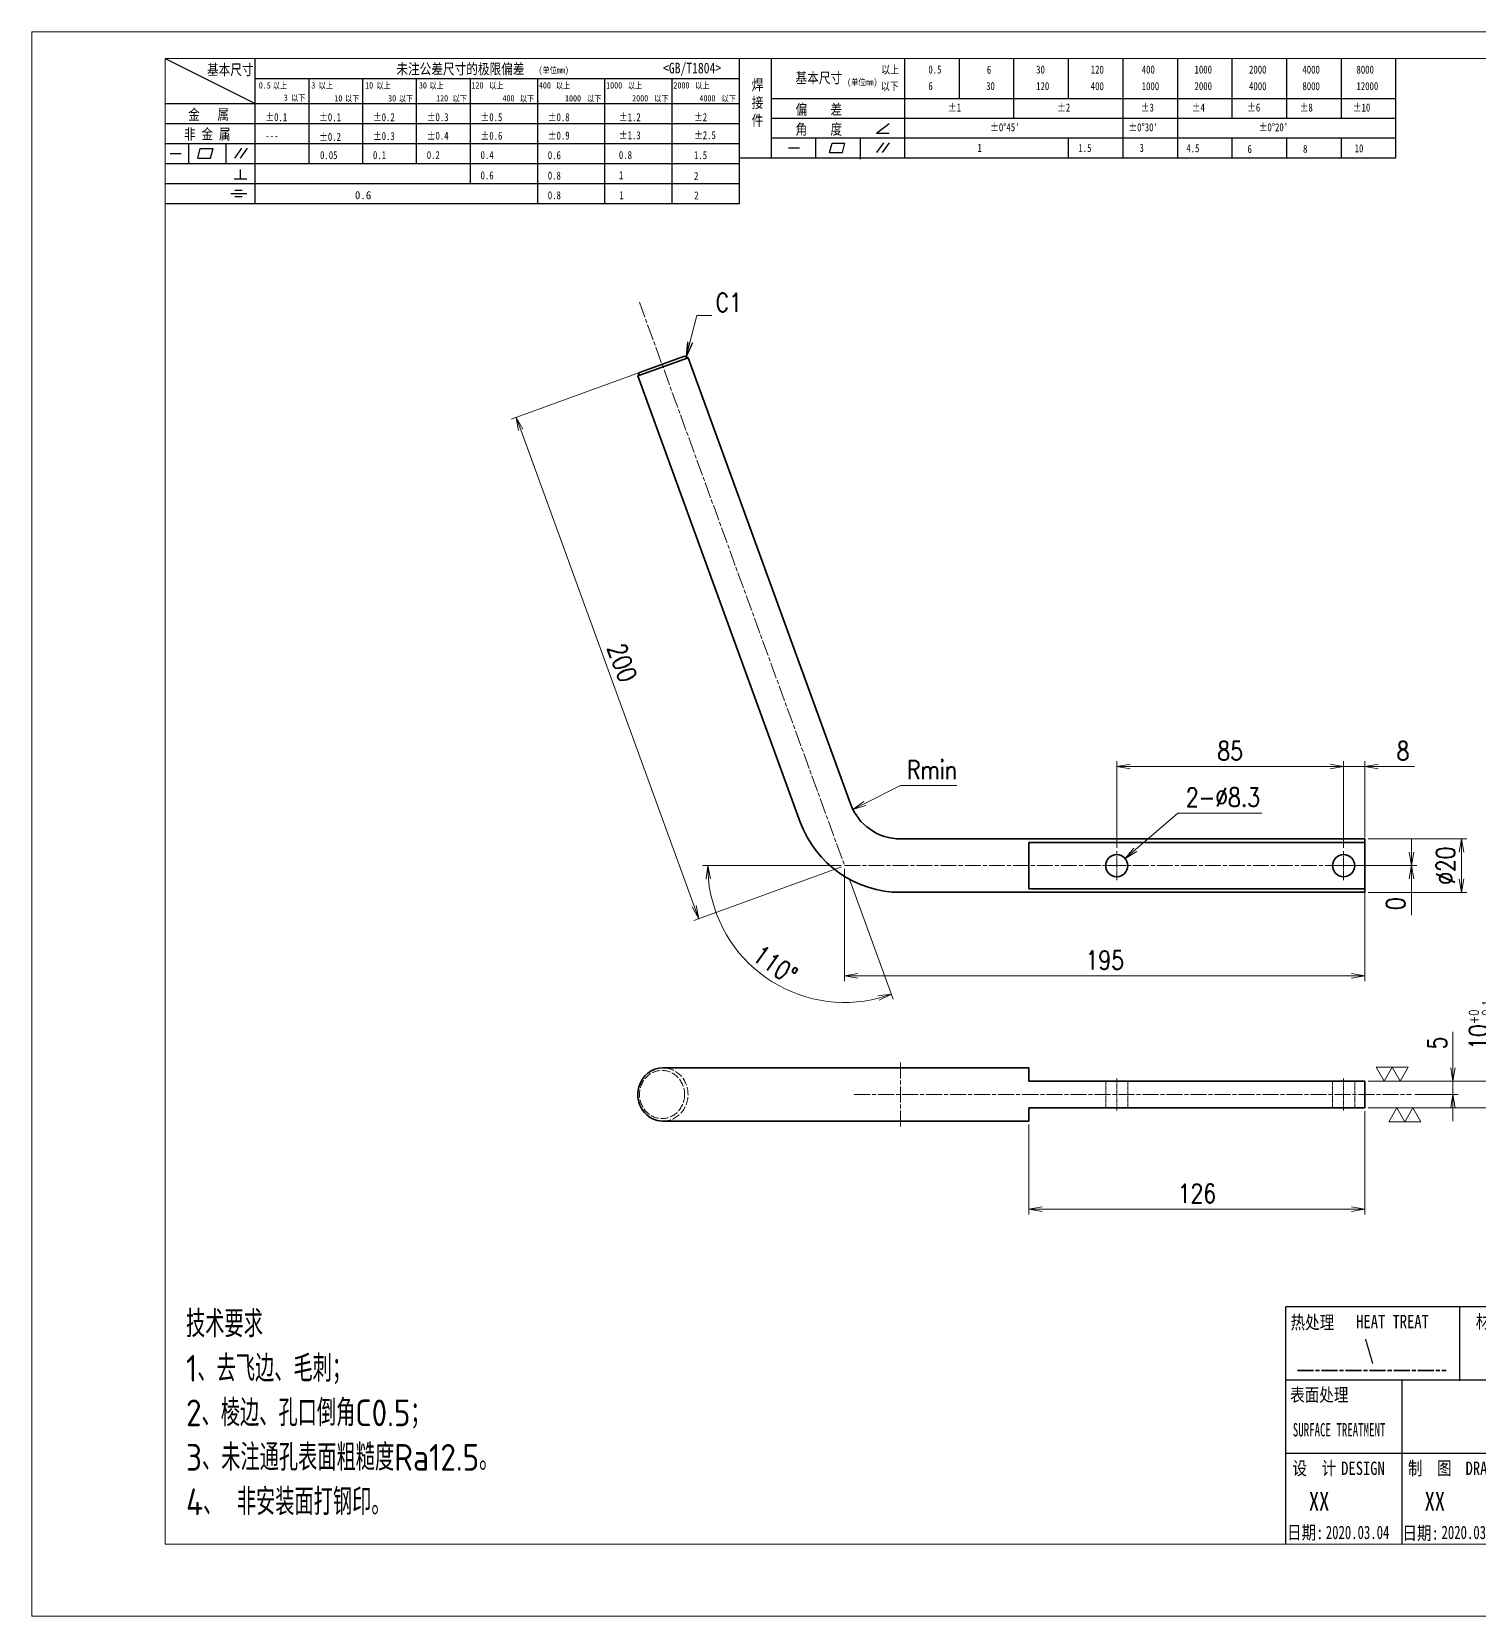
# Model space of a CAD drawing. Header units: inches. Extents: x 269 to 10986, y 1043 to 4337.
# Drawn here: x 2927 to 3469, y 1711 to 2305 of the extents above; entities that cross this region are included whole.
import ezdxf
from ezdxf.enums import TextEntityAlignment as Align

# ---------------------------------------------------------------- set-up
doc = ezdxf.new("R2010")
doc.units = ezdxf.units.IN
doc.header["$MEASUREMENT"] = 0
doc.linetypes.add('AM_ISO02W050x2', pattern=[3.75, 3, -0.75])
doc.linetypes.add('AM_ISO08W050x2', pattern=[9, 6, -0.75, 1.5, -0.75])
for name, color, linetype, lineweight in [('中心线', 2, 'AM_ISO08W050x2', 18), ('图框', 7, 'Continuous', 18), ('标注线', 3, 'Continuous', 18), ('热处理', 7, 'Continuous', 20), ('粗实线', 7, 'Continuous', 35), ('粗点划线', 6, 'AM_ISO08W050x2', 35), ('虚线', 1, 'AM_ISO02W050x2', 18)]:
    doc.layers.add(name, color=color, linetype=linetype, lineweight=lineweight)
doc.layers.add('图\\M+19E79\\M+195B6\\M+18E9A', color=7, linetype='Continuous')
doc.layers.add('打印', color=7, linetype='Continuous', lineweight=15, plot=False)
doc.layers.add('打印-禁用', color=7, linetype='Continuous', lineweight=15, plot=False)
doc.styles.add('DIM', font='romans.shx', dxfattribs={"width": 0.8, "bigfont": 'bigfont.shx'})
doc.styles.add('国标', font='simfang.ttf', dxfattribs={"width": 0.8})
doc.styles.add('机械长仿宋', font='gbenor.shx', dxfattribs={"height": 1, "bigfont": 'gbcbig.shx'})
doc.dimstyles.new('XR 1-2', dxfattribs={"dimscale": 2, "dimtxt": 3.5, "dimasz": 2.5, "dimexe": 1, "dimexo": 0.625, "dimgap": 1.2, "dimtad": 1, "dimtoh": 1, "dimdsep": 46, "dimtxsty": 'DIM', "dimblk": 'OPEN', "dimcen": 0, "dimclrd": 8, "dimclre": 8, "dimclrt": 2, "dimazin": 2, "dimtfac": 0.5, "dimtmove": 0, "dimatfit": 3, "dimldrblk": 'OPEN', "dimfxl": 0, "dimtolj": 2, "dimlwd": 18, "dimlwe": 18, "dimarcsym": 0})
doc.dimstyles.new('XR 1-2$0', dxfattribs={"dimscale": 2, "dimtxt": 3.5, "dimasz": 2.5, "dimexe": 1, "dimexo": 0.625, "dimgap": 1.2, "dimtad": 1, "dimdsep": 46, "dimtxsty": 'DIM', "dimblk": 'OPEN', "dimcen": 0, "dimclrd": 8, "dimclre": 8, "dimclrt": 2, "dimazin": 2, "dimtfac": 0.5, "dimtmove": 0, "dimatfit": 3, "dimldrblk": 'OPEN', "dimfxl": 0, "dimtolj": 2, "dimlwd": 13, "dimlwe": 13, "dimarcsym": 0})
doc.dimstyles.new('XR 1-2$3', dxfattribs={"dimscale": 2, "dimtxt": 3.5, "dimasz": 2.5, "dimexe": 1, "dimexo": 0.625, "dimgap": 1.2, "dimtad": 1, "dimtoh": 1, "dimdsep": 46, "dimtxsty": 'DIM', "dimblk": 'OPEN', "dimcen": 0, "dimclrd": 8, "dimclre": 8, "dimclrt": 2, "dimazin": 2, "dimtfac": 0.5, "dimtofl": 0, "dimtmove": 0, "dimatfit": 3, "dimldrblk": 'OPEN', "dimfxl": 0, "dimtolj": 2, "dimlwd": 18, "dimlwe": 18, "dimarcsym": 0})
doc.dimstyles.new('XR 1-2$4', dxfattribs={"dimscale": 2, "dimtxt": 3.5, "dimasz": 2.5, "dimexe": 1, "dimexo": 0.625, "dimgap": 1.2, "dimtad": 1, "dimtoh": 1, "dimdsep": 46, "dimtxsty": 'DIM', "dimblk": 'OPEN', "dimcen": 0, "dimclrd": 8, "dimclre": 8, "dimclrt": 2, "dimazin": 2, "dimtfac": 0.5, "dimtofl": 0, "dimtmove": 0, "dimatfit": 3, "dimldrblk": 'OPEN', "dimfxl": 0, "dimtolj": 2, "dimlwd": 18, "dimlwe": 18, "dimarcsym": 0})
doc.dimstyles.new('XR 1-2$7', dxfattribs={"dimscale": 2, "dimtxt": 3.5, "dimasz": 2.5, "dimexe": 1, "dimexo": 0.625, "dimgap": 1.2, "dimtad": 1, "dimdsep": 46, "dimtxsty": 'DIM', "dimblk": 'OPEN', "dimcen": 0, "dimclrd": 8, "dimclre": 8, "dimclrt": 2, "dimazin": 2, "dimtfac": 0.5, "dimtmove": 0, "dimatfit": 3, "dimldrblk": 'OPEN', "dimfxl": 0, "dimtolj": 2, "dimlwd": 13, "dimlwe": 13, "dimarcsym": 0})

# ---------------------------------------------------------------- blocks, each defined once
blk = doc.blocks.new('GZDEH零件A3图框V01版')
at = {"layer": '图\\M+19E79\\M+195B6\\M+18E9A', "color": 9}
for p, q in [((2882.49, -1554.46), (2899.37, -1562.92)), ((2899.37, -1581.67), (2899.37, -1554.46)), ((2990.09, -1581.67), (2990.09, -1554.46)), ((2996.09, -1573.08), (2996.09, -1554.46)), ((3021.09, -1561.98), (3021.09, -1554.46)), ((3031.31, -1561.98), (3031.31, -1554.46)), ((3041.53, -1561.98), (3041.53, -1554.46)), ((3051.75, -1561.98), (3051.75, -1554.46)), ((3061.98, -1561.98), (3061.98, -1554.46)), ((3072.2, -1561.98), (3072.2, -1554.46)), ((3082.42, -1561.98), (3082.42, -1554.46)), ((3092.64, -1561.98), (3092.64, -1554.46)), ((3102.86, -1561.98), (3102.86, -1554.46)), ((3113.09, -1573.08), (3113.09, -1554.46)), ((2899.37, -1558.24), (2990.09, -1558.24)), ((2909.45, -1574.17), (2909.45, -1558.24)), ((2919.53, -1574.17), (2919.53, -1558.24)), ((2929.61, -1574.17), (2929.61, -1558.24)), ((2939.69, -1577.92), (2939.69, -1558.24)), ((2952.29, -1581.67), (2952.29, -1558.24)), ((2964.89, -1581.67), (2964.89, -1558.24)), ((2977.49, -1581.67), (2977.49, -1558.24)), ((2996.09, -1561.98), (3113.09, -1561.98)), ((3021.09, -1573.08), (3021.09, -1561.98)), ((3041.53, -1565.68), (3041.53, -1561.98)), ((3061.98, -1573.08), (3061.98, -1561.98)), ((3072.2, -1573.08), (3072.2, -1561.98)), ((3082.42, -1565.68), (3082.42, -1561.98)), ((3092.64, -1565.68), (3092.64, -1561.98)), ((3102.86, -1565.68), (3102.86, -1561.98)), ((2882.49, -1562.92), (2990.09, -1562.92)), ((2882.49, -1566.67), (2990.09, -1566.67)), ((2996.09, -1565.68), (3113.09, -1565.68)), ((3015.75, -1568.51), (3018.15, -1566.66)), ((2882.49, -1570.42), (2990.09, -1570.42)), ((2886.92, -1574.12), (2886.92, -1570.42)), ((2893.91, -1574.12), (2893.91, -1570.42)), ((2996.09, -1569.38), (3113.09, -1569.38)), ((3004.42, -1573.08), (3004.42, -1569.38)), ((3006.97, -1572.12), (3007.45, -1570.33)), ((3007.45, -1570.33), (3009.86, -1570.33)), ((3009.39, -1572.12), (3009.86, -1570.33)), ((3012.75, -1573.08), (3012.75, -1569.38)), ((3015.75, -1568.51), (3018.15, -1568.51)), ((3015.81, -1572.12), (3017.15, -1570.26)), ((3016.89, -1572.12), (3018.23, -1570.26)), ((3051.75, -1573.08), (3051.75, -1569.38)), ((3082.42, -1573.08), (3082.42, -1569.48)), ((3092.64, -1573.08), (3092.64, -1569.38)), ((3102.86, -1573.08), (3102.86, -1569.38)), ((2883.43, -1572.27), (2885.49, -1572.27)), ((2888.59, -1573.16), (2889.07, -1571.37)), ((2888.59, -1573.16), (2891, -1573.16)), ((2889.07, -1571.37), (2891.48, -1571.37)), ((2891, -1573.16), (2891.48, -1571.37)), ((2895.52, -1573.16), (2896.85, -1571.3)), ((2896.6, -1573.16), (2897.94, -1571.3)), ((2990.09, -1573.08), (3113.09, -1573.08)), ((2999.26, -1571.23), (3001.32, -1571.23)), ((3006.97, -1572.12), (3009.39, -1572.12)), ((3012.75, -1573.33), (3012.75, -1573.08)), ((2882.49, -1574.17), (2990.09, -1574.17)), ((2895.42, -1577.05), (2897.81, -1577.05)), ((2896.58, -1577.05), (2896.58, -1575.28)), ((2882.49, -1577.92), (2990.09, -1577.92)), ((2894.79, -1579.77), (2897.77, -1579.77)), ((2895.57, -1579.17), (2896.92, -1579.17)), ((2882.49, -1581.67), (2990.09, -1581.67)), ((2895.57, -1580.37), (2896.93, -1580.37)), ((3272.49, -1788.46), (3092.49, -1788.46)), ((3124.99, -1788.46), (3124.99, -1802.35)), ((3181.99, -1802.21), (3092.49, -1802.21)), ((3114.17, -1802.21), (3114.17, -1815.96)), ((3181.99, -1815.96), (3092.49, -1815.96)), ((3114.17, -1815.96), (3114.17, -1832.96)), ((3114.17, -1815.96), (3114.17, -1832.96))]:
    blk.add_line(p, q, dxfattribs=at)
at = {"layer": '图\\M+19E79\\M+195B6\\M+18E9A', "color": 7}
blk.add_line((3272.49, -1788.46), (3092.49, -1788.46), dxfattribs=at)
at = {"layer": '图\\M+19E79\\M+195B6\\M+18E9A', "color": 9, "linetype": 'Continuous'}
blk.add_line((3092.49, -1832.96), (3092.49, -1788.46), dxfattribs=at)
at = {"layer": '图框', "linetype": 'Continuous'}
for p, q in [((2882.49, -1554.46), (2882.49, -1832.96)), ((3272.49, -1554.46), (2882.49, -1554.46)), ((2882.49, -1832.96), (3272.49, -1832.96))]:
    blk.add_line(p, q, dxfattribs=at)
at = {"layer": '打印-禁用', "linetype": 'Continuous'}
for p, q in [((2857.49, -1549.46), (2857.49, -1846.46)), ((3277.49, -1549.46), (2857.49, -1549.46)), ((2857.49, -1846.46), (3277.49, -1846.46))]:
    blk.add_line(p, q, dxfattribs=at)
at = {"layer": '图\\M+19E79\\M+195B6\\M+18E9A', "color": 9, "style": '国标'}
for s, height, width, p in [('基本尺寸', 2, 0.8, (2890.33, -1557.58)), ('未注公差尺寸的极限偏差', 2, 0.8, (2925.81, -1557.44)), ('<GB/T1804>', 2, 0.8, (2975.78, -1557.27)), ('以上', 1.5, 0.8, (3016.64, -1557.33)), ('0.5', 1.5, 0.8, (3025.49, -1557.3)), ('6', 1.5, 0.8, (3036.45, -1557.34)), ('30', 1.5, 0.8, (3045.69, -1557.31)), ('120', 1.5, 0.8, (3055.91, -1557.31)), ('400', 1.5, 0.8, (3065.46, -1557.31)), ('1000', 1.5, 0.8, (3075.36, -1557.31)), ('2000', 1.5, 0.8, (3085.57, -1557.31)), ('4000', 1.5, 0.8, (3095.57, -1557.31)), ('8000', 1.5, 0.8, (3105.7, -1557.31)), ('30', 1.2, 0.8, (2930.04, -1560.11)), ('基本尺寸', 2, 0.8, (3000.6, -1559.1)), ('以下', 1.5, 0.8, (3016.58, -1560.43)), ('6', 1.5, 0.8, (3025.49, -1560.38)), ('30', 1.5, 0.8, (3036.31, -1560.39)), ('120', 1.5, 0.8, (3045.69, -1560.41)), ('400', 1.5, 0.8, (3055.91, -1560.41)), ('1000', 1.5, 0.8, (3065.46, -1560.41)), ('2000', 1.5, 0.8, (3075.36, -1560.41)), ('4000', 1.5, 0.8, (3085.57, -1560.41)), ('8000', 1.5, 0.8, (3095.57, -1560.41)), ('12000', 1.5, 0.8, (3105.7, -1560.41)), ('金   属', 2, 0.8, (2886.82, -1565.98)), ('±0.1', 1.5, 0.8, (2901.27, -1566.23)), ('±0.1', 1.5, 0.8, (2911.35, -1566.23)), ('±0.2', 1.5, 0.8, (2921.43, -1566.23)), ('±0.3', 1.5, 0.8, (2931.51, -1566.23)), ('±0.5', 1.5, 0.8, (2941.59, -1566.23)), ('±0.8', 1.5, 0.8, (2954.19, -1566.23)), ('±1.2', 1.5, 0.8, (2967.51, -1566.23)), ('±2', 1.5, 0.8, (2981.58, -1566.23)), ('偏    差', 2, 0.8, (3000.6, -1565.04)), ('±1', 1.5, 0.8, (3029.16, -1564.42)), ('±2', 1.5, 0.8, (3049.61, -1564.42)), ('±3', 1.5, 0.8, (3065.3, -1564.42)), ('±4', 1.5, 0.8, (3074.85, -1564.42)), ('±6', 1.5, 0.8, (3085.22, -1564.42)), ('±8', 1.5, 0.8, (3095.06, -1564.42)), ('±10', 1.5, 0.8, (3105.02, -1564.42)), ('非 金 属', 2, 0.8, (2886.02, -1569.65)), ('±0.3', 1.5, 0.8, (2921.43, -1569.77)), ('±0.4', 1.5, 0.8, (2931.51, -1569.71)), ('±0.6', 1.5, 0.8, (2941.59, -1569.71)), ('±0.9', 1.5, 0.8, (2954.19, -1569.68)), ('±1.3', 1.5, 0.8, (2967.51, -1569.62)), ('±2.5', 1.5, 0.8, (2981.58, -1569.61)), ('角    度', 2, 0.8, (3000.6, -1568.74)), ("±0%%D45'", 1.5, 0.8, (3037.06, -1568.12)), ("±0%%D30'", 1.5, 0.8, (3062.98, -1568.12)), ("±0%%D20'", 1.5, 0.8, (3087.38, -1568.12)), ('---', 1.5, 0.8, (2901.27, -1569.65)), ('±0.2', 1.5, 0.8, (2911.35, -1569.92)), ('1', 1.5, 0.8, (3034.69, -1571.98)), ('1.5', 1.5, 0.8, (3053.59, -1572.01)), ('3', 1.5, 0.8, (3065.05, -1571.98)), ('4.5', 1.5, 0.8, (3073.82, -1572.05)), ('6', 1.5, 0.8, (3085.28, -1572.19)), ('8', 1.5, 0.8, (3095.68, -1572.15)), ('10', 1.5, 0.8, (3105.36, -1572.06)), ('0.1', 1.5, 0.8, (2921.43, -1573.34)), ('0.2', 1.5, 0.8, (2931.51, -1573.33)), ('0.4', 1.5, 0.8, (2941.59, -1573.33)), ('0.6', 1.5, 0.8, (2954.19, -1573.35)), ('0.8', 1.5, 0.8, (2967.51, -1573.33)), ('1.5', 1.5, 0.8, (2981.58, -1573.34)), ('0.6', 1.5, 0.8, (2941.59, -1577.14)), ('0.8', 1.5, 0.8, (2954.19, -1577.17)), ('1', 1.5, 0.8, (2967.51, -1577.12)), ('2', 1.5, 0.8, (2981.58, -1577.26)), ('0.8', 1.5, 0.8, (2954.19, -1580.87)), ('1', 1.5, 0.8, (2967.59, -1580.86)), ('2', 1.5, 0.8, (2981.62, -1580.89)), ('热处理', 2.5, 0.8, (3093.35, -1792.61)), ('材  质', 2.5, 0.8, (3128.04, -1792.46)), ('表面处理', 2.5, 0.8, (3093.27, -1806.21)), ('SURFACE TREATMENT', 2.5, 0.6, (3093.77, -1812.75)), (' DESIGN', 2.5, 0.8, (3101.47, -1819.96)), (' DRAW', 2.5, 0.8, (3124.78, -1819.96))]:
    blk.add_text(s, height=height, dxfattribs=dict(at, width=width)).set_placement(p)
at = {"layer": '图\\M+19E79\\M+195B6\\M+18E9A', "color": 9, "lineweight": 15, "style": '国标', "width": 0.8}
for s, p in [('(单位mm)', (2952.44, -1557.27)), ('0.5', (2900.03, -1560.11)), ('以上', (2902.64, -1560.16)), ('3', (2909.88, -1560.11)), ('以上', (2911.25, -1560.16)), ('10', (2919.96, -1560.11)), ('以上', (2922.09, -1560.16)), ('以上', (2932.02, -1560.16)), ('120', (2939.88, -1560.11)), ('以上', (2943.21, -1560.16)), ('400', (2952.52, -1560.11)), ('以上', (2955.68, -1560.16)), ('1000', (2965.12, -1560.11)), ('以上', (2969.16, -1560.16)), ('2000', (2977.72, -1560.11)), ('以上', (2981.8, -1560.16)), ('(单位mm)', (3010.27, -1559.51)), ('3', (2904.73, -1562.41)), ('以下', (2906.1, -1562.46)), ('10', (2914.19, -1562.54)), ('以下', (2916.18, -1562.59)), ('30', (2924.27, -1562.54)), ('以下', (2926.26, -1562.59)), ('120', (2933.26, -1562.54)), ('以下', (2936.34, -1562.59)), ('400', (2945.7, -1562.54)), ('以下', (2948.94, -1562.59)), ('1000', (2957.41, -1562.54)), ('以下', (2961.54, -1562.59)), ('2000', (2969.99, -1562.54)), ('以下', (2974.14, -1562.59)), ('4000', (2982.59, -1562.54)), ('以下', (2986.74, -1562.59))]:
    blk.add_text(s, height=1.2, dxfattribs=at).set_placement(p)
at = {"layer": '图\\M+19E79\\M+195B6\\M+18E9A', "color": 9, "lineweight": 13, "style": '国标'}
blk.add_text('0.6', height=1.5, dxfattribs=at).set_placement((2918.05, -1580.85))
at = {"layer": '图\\M+19E79\\M+195B6\\M+18E9A', "color": 9, "style": '国标', "width": 0.8}
for s, p in [('HEAT TREAT', (3112.45, -1792.46)), ('设  计', (3097.79, -1819.96)), ('制  图', (3119.43, -1819.96)), ('日期:', (3096.09, -1832)), ('日期:', (3117.71, -1832.1))]:
    blk.add_text(s, height=2.5, dxfattribs=at).set_placement(p, align=Align.CENTER)
at = {"layer": '图\\M+19E79\\M+195B6\\M+18E9A', "color": 9, "style": '国标'}
for s, insert, char_height, width, attachment_point in [('焊\\P接\\P件', (2992.39, -1558.41), 2, 3.1877, 1), ('0.05', (2911.51, -1573.37), 1.5, 5.1982, 7)]:
    blk.add_mtext(s, dxfattribs=dict(at, insert=insert, char_height=char_height, width=width, attachment_point=attachment_point))
blk = doc.blocks.new('DEH A3')
at = {"layer": '图框'}
blk.add_blockref('GZDEH零件A3图框V01版', (-2857.49, 1846.46), dxfattribs=at)
blk = doc.blocks.new('_Open')
at = {"color": 0, "linetype": 'ByBlock', "lineweight": -2}
for p, q in [((-1, 0.17), (0, 0)), ((-1, -0.17), (0, 0)), ((0, 0), (-1, 0))]:
    blk.add_line(p, q, dxfattribs=at)
blk = doc.blocks.new('*D775')
at = {"layer": 'Defpoints', "color": 0, "transparency": 16777216}
for p in [(3162.92, 2180.56), (3231.33, 1992.62), (3176.68, 1972.73)]:
    blk.add_point(p, dxfattribs=at)
at = {"layer": '标注线', "color": 8, "lineweight": 13, "transparency": 16777216}
for p, q in [((3161.75, 2180.13), (3106.39, 2159.99)), ((3109.98, 2155.97), (3174.97, 1977.43)), ((3230.15, 1992.2), (3174.8, 1972.05))]:
    blk.add_line(p, q, dxfattribs=at)
at = {"layer": '标注线', "color": 8, "lineweight": 13, "transparency": 16777216, "xscale": 5, "yscale": 5, "zscale": 5}
for p, rotation in [((3108.27, 2160.67), 109.9999986094678), ((3176.68, 1972.73), 289.9999986094678)]:
    blk.add_blockref('_Open', p, dxfattribs=dict(at, rotation=rotation))
at = {"layer": '标注线', "color": 2, "transparency": 16777216, "insert": (3148.02, 2068.72), "char_height": 7, "attachment_point": 5, "rotation": 290, "style": 'DIM'}
blk.add_mtext('\\A2;200', dxfattribs=at)
blk = doc.blocks.new('*D776')
at = {"layer": 'Defpoints', "color": 0, "transparency": 16777216}
for p in [(3231.33, 1992.62), (3426.33, 1992.62), (3231.33, 1951.35)]:
    blk.add_point(p, dxfattribs=at)
at = {"layer": '标注线', "color": 8, "lineweight": 13, "transparency": 16777216}
for p, q in [((3231.33, 1991.37), (3231.33, 1949.35)), ((3426.33, 1991.37), (3426.33, 1949.35)), ((3421.33, 1951.35), (3236.33, 1951.35))]:
    blk.add_line(p, q, dxfattribs=at)
at = {"layer": '标注线', "color": 8, "lineweight": 13, "transparency": 16777216, "xscale": 5, "yscale": 5, "zscale": 5, "rotation": 180}
blk.add_blockref('_Open', (3231.33, 1951.35), dxfattribs=at)
at = {"layer": '标注线', "color": 8, "lineweight": 13, "transparency": 16777216, "xscale": 5, "yscale": 5, "zscale": 5}
blk.add_blockref('_Open', (3426.33, 1951.35), dxfattribs=at)
at = {"layer": '标注线', "color": 2, "transparency": 16777216, "insert": (3328.83, 1957.25), "char_height": 7, "attachment_point": 5, "style": 'DIM'}
blk.add_mtext('\\A2;195', dxfattribs=at)
blk = doc.blocks.new('*D777')
at = {"layer": 'Defpoints', "color": 0, "transparency": 16777216}
for p in [(3154.45, 2203.84), (3231.33, 1992.62), (3443.73, 1992.62), (3232.88, 1988.37), (3190.19, 1962)]:
    blk.add_point(p, dxfattribs=at)
at = {"layer": '标注线', "color": 8, "lineweight": 18, "transparency": 16777216}
for p, q in [((3230.08, 1992.62), (3178.04, 1992.62)), ((3233.3, 1987.19), (3249.55, 1942.55))]:
    blk.add_line(p, q, dxfattribs=at)
blk.add_arc((3231.33, 1992.62), 51.28, 185.5884, 284.4116, dxfattribs=at)
at = {"layer": '标注线', "color": 8, "lineweight": 18, "transparency": 16777216, "xscale": 5, "yscale": 5, "zscale": 5}
for p, rotation in [((3180.04, 1992.62), 92.79420072114844), ((3248.87, 1944.43), 17.20579788832102)]:
    blk.add_blockref('_Open', p, dxfattribs=dict(at, rotation=rotation))
at = {"layer": '标注线', "color": 2, "transparency": 16777216, "insert": (3205.3, 1955.45), "char_height": 7, "attachment_point": 5, "rotation": 325, "style": 'DIM'}
blk.add_mtext('\\A2;110\\M+1818B', dxfattribs=at)
blk = doc.blocks.new('*D778')
at = {"layer": 'Defpoints', "color": 0, "transparency": 16777216}
for p in [(3252.33, 2022.62), (3234.46, 2013.65)]:
    blk.add_point(p, dxfattribs=at)
at = {"layer": '标注线', "color": 8, "lineweight": 18, "transparency": 16777216}
for p, q in [((3252.33, 2022.62), (3238.93, 2015.89)), ((3273.4, 2022.62), (3252.33, 2022.62))]:
    blk.add_line(p, q, dxfattribs=at)
at = {"layer": '标注线', "color": 8, "lineweight": 18, "transparency": 16777216, "xscale": 5, "yscale": 5, "zscale": 5, "rotation": 206.6666666665149}
blk.add_blockref('_Open', (3234.46, 2013.65), dxfattribs=at)
at = {"layer": '标注线', "color": 2, "transparency": 16777216, "insert": (3264.07, 2028.52), "char_height": 7, "attachment_point": 5, "style": 'DIM'}
blk.add_mtext('\\A2;{\\Fromans,bigfont|c134;Rmin}', dxfattribs=at)
blk = doc.blocks.new('*D779')
at = {"layer": 'Defpoints', "color": 0, "transparency": 16777216}
for p in [(3426.33, 2002.62), (3426.33, 1982.62), (3462.46, 1982.62)]:
    blk.add_point(p, dxfattribs=at)
at = {"layer": '标注线', "color": 8, "lineweight": 13, "transparency": 16777216}
for p, q in [((3427.58, 2002.62), (3464.46, 2002.62)), ((3462.46, 1997.62), (3462.46, 1987.62)), ((3427.58, 1982.62), (3464.46, 1982.62))]:
    blk.add_line(p, q, dxfattribs=at)
at = {"layer": '标注线', "color": 8, "lineweight": 13, "transparency": 16777216, "xscale": 5, "yscale": 5, "zscale": 5}
for p, rotation in [((3462.46, 2002.62), 90), ((3462.46, 1982.62), 270)]:
    blk.add_blockref('_Open', p, dxfattribs=dict(at, rotation=rotation))
at = {"layer": '标注线', "color": 2, "transparency": 16777216, "insert": (3456.56, 1992.62), "char_height": 7, "attachment_point": 5, "rotation": 90, "style": 'DIM'}
blk.add_mtext('\\A2;{\\Fromans,bigfont|c134;%%C}20', dxfattribs=at)
blk = doc.blocks.new('*D780')
at = {"layer": 'Defpoints', "color": 0, "transparency": 16777216}
for p in [(3426.33, 1911.84), (3443.73, 1906.84), (3459.31, 1911.84)]:
    blk.add_point(p, dxfattribs=at)
at = {"layer": '标注线', "color": 8, "lineweight": 13, "transparency": 16777216}
for p, q in [((3459.31, 1916.84), (3459.31, 1930.37)), ((3427.58, 1911.84), (3461.31, 1911.84)), ((3444.98, 1906.84), (3461.31, 1906.84)), ((3459.31, 1906.84), (3459.31, 1911.84)), ((3459.31, 1901.84), (3459.31, 1896.84))]:
    blk.add_line(p, q, dxfattribs=at)
at = {"layer": '标注线', "color": 8, "lineweight": 13, "transparency": 16777216, "xscale": 5, "yscale": 5, "zscale": 5}
for p, rotation in [((3459.31, 1911.84), 270), ((3459.31, 1906.84), 90)]:
    blk.add_blockref('_Open', p, dxfattribs=dict(at, rotation=rotation))
at = {"layer": '标注线', "color": 2, "transparency": 16777216, "insert": (3453.41, 1926.11), "char_height": 7, "attachment_point": 5, "rotation": 90, "style": 'DIM'}
blk.add_mtext('\\A2;5', dxfattribs=at)
blk = doc.blocks.new('*D781')
at = {"layer": 'Defpoints', "color": 0, "transparency": 16777216}
for p in [(3426.33, 1901.84), (3300.33, 1896.84), (3426.33, 1863.86)]:
    blk.add_point(p, dxfattribs=at)
at = {"layer": '标注线', "color": 8, "lineweight": 13, "transparency": 16777216}
for p, q in [((3300.33, 1895.59), (3300.33, 1861.86)), ((3426.33, 1900.59), (3426.33, 1861.86)), ((3305.33, 1863.86), (3421.33, 1863.86))]:
    blk.add_line(p, q, dxfattribs=at)
at = {"layer": '标注线', "color": 8, "lineweight": 13, "transparency": 16777216, "xscale": 5, "yscale": 5, "zscale": 5, "rotation": 180}
blk.add_blockref('_Open', (3300.33, 1863.86), dxfattribs=at)
at = {"layer": '标注线', "color": 8, "lineweight": 13, "transparency": 16777216, "xscale": 5, "yscale": 5, "zscale": 5}
blk.add_blockref('_Open', (3426.33, 1863.86), dxfattribs=at)
at = {"layer": '标注线', "color": 2, "transparency": 16777216, "insert": (3363.33, 1869.76), "char_height": 7, "attachment_point": 5, "style": 'DIM'}
blk.add_mtext('\\A2;126', dxfattribs=at)
blk = doc.blocks.new('*D783')
at = {"layer": 'Defpoints', "color": 0, "transparency": 16777216}
for p in [(3426.33, 2029.78), (3426.33, 2001.95), (3418.33, 1998.02)]:
    blk.add_point(p, dxfattribs=at)
at = {"layer": '标注线', "color": 8, "lineweight": 13, "transparency": 16777216}
for p, q in [((3418.33, 1999.27), (3418.33, 2031.78)), ((3426.33, 2003.2), (3426.33, 2031.78)), ((3413.33, 2029.78), (3408.33, 2029.78)), ((3418.33, 2029.78), (3426.33, 2029.78)), ((3431.33, 2029.78), (3444.86, 2029.78))]:
    blk.add_line(p, q, dxfattribs=at)
at = {"layer": '标注线', "color": 8, "lineweight": 13, "transparency": 16777216, "xscale": 5, "yscale": 5, "zscale": 5}
blk.add_blockref('_Open', (3418.33, 2029.78), dxfattribs=at)
at = {"layer": '标注线', "color": 8, "lineweight": 13, "transparency": 16777216, "xscale": 5, "yscale": 5, "zscale": 5, "rotation": 180}
blk.add_blockref('_Open', (3426.33, 2029.78), dxfattribs=at)
at = {"layer": '标注线', "color": 2, "transparency": 16777216, "insert": (3440.59, 2035.68), "char_height": 7, "attachment_point": 5, "style": 'DIM'}
blk.add_mtext('\\A2;8', dxfattribs=at)
blk = doc.blocks.new('*D784')
at = {"layer": 'Defpoints', "color": 0, "transparency": 16777216}
for p in [(3333.33, 2029.78), (3418.33, 2013.6), (3333.33, 1998.02)]:
    blk.add_point(p, dxfattribs=at)
at = {"layer": '标注线', "color": 8, "lineweight": 13, "transparency": 16777216}
for p, q in [((3333.33, 1999.27), (3333.33, 2031.78)), ((3418.33, 2014.85), (3418.33, 2031.78)), ((3413.33, 2029.78), (3338.33, 2029.78))]:
    blk.add_line(p, q, dxfattribs=at)
at = {"layer": '标注线', "color": 8, "lineweight": 13, "transparency": 16777216, "xscale": 5, "yscale": 5, "zscale": 5, "rotation": 180}
blk.add_blockref('_Open', (3333.33, 2029.78), dxfattribs=at)
at = {"layer": '标注线', "color": 8, "lineweight": 13, "transparency": 16777216, "xscale": 5, "yscale": 5, "zscale": 5}
blk.add_blockref('_Open', (3418.33, 2029.78), dxfattribs=at)
at = {"layer": '标注线', "color": 2, "transparency": 16777216, "insert": (3375.83, 2035.68), "char_height": 7, "attachment_point": 5, "style": 'DIM'}
blk.add_mtext('\\A2;85', dxfattribs=at)
blk = doc.blocks.new('*D785')
at = {"layer": 'Defpoints', "color": 0, "transparency": 16777216}
for p in [(3423.72, 1992.62), (3432.94, 1992.62), (3443.73, 1992.62)]:
    blk.add_point(p, dxfattribs=at)
at = {"layer": '标注线', "color": 8, "lineweight": 13, "transparency": 16777216}
for p, q in [((3443.73, 1997.62), (3443.73, 2002.62)), ((3424.97, 1992.62), (3445.73, 1992.62)), ((3434.19, 1992.62), (3445.73, 1992.62)), ((3443.73, 1992.62), (3443.73, 1992.62)), ((3443.73, 1987.62), (3443.73, 1974.09))]:
    blk.add_line(p, q, dxfattribs=at)
at = {"layer": '标注线', "color": 8, "lineweight": 13, "transparency": 16777216, "xscale": 5, "yscale": 5, "zscale": 5}
for rotation in [270, 90]:
    blk.add_blockref('_Open', (3443.73, 1992.62), dxfattribs=dict(at, rotation=rotation))
at = {"layer": '标注线', "color": 2, "transparency": 16777216, "insert": (3437.83, 1978.36), "char_height": 7, "attachment_point": 5, "rotation": 90, "style": 'DIM'}
blk.add_mtext('\\A2;0', dxfattribs=at)
blk = doc.blocks.new('*D786')
at = {"layer": 'Defpoints', "color": 0, "transparency": 16777216}
for p in [(3330.18, 1989.91), (3336.47, 1995.33)]:
    blk.add_point(p, dxfattribs=at)
at = {"layer": '标注线', "color": 8, "lineweight": 18, "transparency": 16777216}
for p, q in [((3356.18, 2012.34), (3340.25, 1998.6)), ((3387.65, 2012.34), (3356.18, 2012.34))]:
    blk.add_line(p, q, dxfattribs=at)
at = {"layer": '标注线', "color": 8, "lineweight": 18, "transparency": 16777216, "xscale": 5, "yscale": 5, "zscale": 5, "rotation": 220.7837771068241}
blk.add_blockref('_Open', (3336.47, 1995.33), dxfattribs=at)
at = {"layer": '标注线', "color": 2, "transparency": 16777216, "insert": (3373.11, 2018.24), "char_height": 7, "attachment_point": 5, "style": 'DIM'}
blk.add_mtext('\\A2;2-%%c8.3', dxfattribs=at)
blk = doc.blocks.new('*D811')
at = {"layer": 'Defpoints', "color": 0, "transparency": 16777216}
for p in [(3426.33, 1911.84), (3476.05, 1911.84), (3426.33, 1901.84)]:
    blk.add_point(p, dxfattribs=at)
at = {"layer": '标注线', "color": 8, "lineweight": 13, "transparency": 16777216}
for p, q in [((3476.05, 1916.84), (3476.05, 1944.11)), ((3427.58, 1911.84), (3478.05, 1911.84)), ((3476.05, 1901.84), (3476.05, 1911.84)), ((3427.58, 1901.84), (3478.05, 1901.84)), ((3476.05, 1896.84), (3476.05, 1891.84))]:
    blk.add_line(p, q, dxfattribs=at)
at = {"layer": '标注线', "color": 8, "lineweight": 13, "transparency": 16777216, "xscale": 5, "yscale": 5, "zscale": 5}
for p, rotation in [((3476.05, 1911.84), 270), ((3476.05, 1901.84), 90)]:
    blk.add_blockref('_Open', p, dxfattribs=dict(at, rotation=rotation))
at = {"layer": '标注线', "color": 2, "transparency": 16777216, "insert": (3469.56, 1932.97), "char_height": 7, "attachment_point": 5, "rotation": 90, "style": 'DIM'}
blk.add_mtext('\\A2;10{\\H3.500000;\\S+0^ -0.1;}', dxfattribs=at)

msp = doc.modelspace()

# ---------------------------------------------------------------- linework, layer by layer
at = {"layer": '中心线'}
for p, q in [((3154.449, 2203.845), (3231.327, 1992.624)), ((3231.327, 1992.624), (3443.726, 1992.624)), ((3252.333, 1918.839), (3252.333, 1894.839)), ((3234.933, 1906.839), (3443.726, 1906.839))]:
    msp.add_line(p, q, dxfattribs=at)
at = {"layer": '中心线', "ltscale": 0.26975}
for p, q in [((3333.327, 1998.019), (3333.327, 1987.229)), ((3418.327, 1998.019), (3418.327, 1987.229)), ((3338.722, 1992.624), (3327.932, 1992.624)), ((3423.722, 1992.624), (3412.932, 1992.624))]:
    msp.add_line(p, q, dxfattribs=at)
at = {"layer": '中心线', "ltscale": 0.3}
msp.add_line((3333.327, 1900.839), (3333.327, 1912.839), dxfattribs=at)
at = {"layer": '中心线', "ltscale": 0.300015}
msp.add_line((3418.327, 1912.839), (3418.327, 1900.839), dxfattribs=at)
at = {"layer": '打印'}
msp.add_lwpolyline([(2926.73, 2305.236), (3766.73, 2305.236), (3766.73, 1711.236), (2926.73, 1711.236)], close=True, dxfattribs=at)
at = {"layer": '标注线'}
for points in [[(3433.494, 1911.839), (3436.494, 1917.035), (3439.494, 1911.839), (3442.494, 1917.035), (3436.494, 1917.035), (3430.494, 1917.035)], [(3444.233, 1901.839), (3441.233, 1896.643), (3438.233, 1901.839), (3435.233, 1896.643), (3441.233, 1896.643), (3447.233, 1896.643)]]:
    msp.add_lwpolyline(points, close=True, dxfattribs=at)
at = {"layer": '粗实线', "ltscale": 0.489825}
msp.add_line((3154.25, 2176.342), (3172.661, 2183.043), dxfattribs=at)
at = {"layer": '粗实线', "ltscale": 0.440842}
msp.add_line((3171.38, 2183.641), (3154.81, 2177.61), dxfattribs=at)
at = {"layer": '粗实线', "ltscale": 0.035355}
for p, q in [((3171.38, 2183.641), (3172.661, 2183.043)), ((3154.465, 2177.484), (3153.868, 2176.203))]:
    msp.add_line(p, q, dxfattribs=at)
at = {"layer": '粗实线'}
for p, q in [((3172.661, 2183.043), (3233.539, 2015.784)), ((3153.868, 2176.203), (3214.745, 2008.943)), ((3258.327, 2002.624), (3426.327, 2002.624)), ((3426.327, 2001.284), (3300.327, 2001.284)), ((3426.327, 1983.964), (3300.327, 1983.964)), ((3252.333, 1982.624), (3426.327, 1982.624)), ((3163.265, 1916.839), (3224.142, 1916.839)), ((3224.142, 1916.839), (3252.333, 1916.839)), ((3252.333, 1916.839), (3300.327, 1916.839)), ((3426.327, 1911.839), (3300.327, 1911.839)), ((3426.327, 1901.839), (3300.327, 1901.839)), ((3163.265, 1896.839), (3224.142, 1896.839)), ((3224.142, 1896.839), (3252.333, 1896.839)), ((3252.333, 1896.839), (3300.327, 1896.839))]:
    msp.add_line(p, q, dxfattribs=at)
at = {"layer": '粗实线', "ltscale": 0.010175}
msp.add_line((3153.868, 2176.203), (3154.25, 2176.342), dxfattribs=at)
at = {"layer": '粗实线', "ltscale": 0.009158}
msp.add_line((3154.81, 2177.61), (3154.465, 2177.484), dxfattribs=at)
at = {"layer": '粗实线', "ltscale": 0.149844}
msp.add_line((3252.333, 2002.624), (3258.327, 2002.624), dxfattribs=at)
at = {"layer": '粗实线', "ltscale": 0.033494}
for p, q in [((3426.327, 2001.284), (3426.327, 2002.624)), ((3426.327, 1982.624), (3426.327, 1983.964))]:
    msp.add_line(p, q, dxfattribs=at)
at = {"layer": '粗实线', "ltscale": 0.216506}
for p, q in [((3300.327, 1992.624), (3300.327, 2001.284)), ((3300.327, 1983.964), (3300.327, 1992.624))]:
    msp.add_line(p, q, dxfattribs=at)
at = {"layer": '粗实线', "ltscale": 0.433013}
msp.add_line((3426.327, 2001.284), (3426.327, 1983.964), dxfattribs=at)
at = {"layer": '粗实线', "ltscale": 0.125}
for p, q in [((3300.327, 1911.839), (3300.327, 1916.839)), ((3426.327, 1906.839), (3426.327, 1911.839)), ((3426.327, 1901.839), (3426.327, 1906.839)), ((3300.327, 1896.839), (3300.327, 1901.839))]:
    msp.add_line(p, q, dxfattribs=at)
at = {"layer": '粗实线'}
for centre in [(3333.327, 1992.624), (3418.327, 1992.624)]:
    msp.add_circle(centre, 4.15, dxfattribs=at)
for radius in [20, 40]:
    msp.add_arc((3252.333, 2022.624), radius, 200, 270, dxfattribs=at)
for start_param, end_param in [(3.1415017, 4.4261021), (4.4261021, 6.2831853)]:
    msp.add_ellipse((3163.265, 1906.839), major_axis=(0, -10), ratio=0.9396926, start_param=start_param, end_param=end_param, dxfattribs=at)
at = {"layer": '粗点划线', "linetype": 'AM_ISO08W050x2'}
msp.add_line((3401.08, 1803.379), (3456.802, 1803.379), dxfattribs=at)
at = {"layer": '虚线'}
for p, q in [((3153.868, 2176.203), (3172.661, 2183.043)), ((3426.327, 2001.284), (3300.327, 2001.284)), ((3426.327, 1983.964), (3300.327, 1983.964))]:
    msp.add_line(p, q, dxfattribs=at)
at = {"layer": '虚线', "ltscale": 0.25}
for p, q in [((3329.177, 1901.839), (3329.177, 1911.839)), ((3337.477, 1901.839), (3337.477, 1911.839)), ((3414.177, 1911.839), (3414.177, 1901.839)), ((3422.477, 1911.839), (3422.477, 1901.839))]:
    msp.add_line(p, q, dxfattribs=at)
at = {"layer": '虚线'}
for centre, major_axis, start_param, end_param in [((3162.923, 1906.839), (0, 9), 4.712389, 10.9955743), ((3163.265, 1906.839), (0, -10), 0, 3.1415017)]:
    msp.add_ellipse(centre, major_axis=major_axis, ratio=0.9396926, start_param=start_param, end_param=end_param, dxfattribs=at)

# ---------------------------------------------------------------- block references
at = {"layer": '图框', "xscale": 2, "yscale": 2, "zscale": 2}
msp.add_blockref('DEH A3', (2926.73, 1711.236), dxfattribs=at)

# ---------------------------------------------------------------- texts
at = {"layer": '图\\M+19E79\\M+195B6\\M+18E9A', "color": 3, "style": '国标'}
for s, height, width, p in [('XX', 7, 0.8, (3405.326, 1750.869)), ('XX', 7, 0.8, (3448.686, 1750.869)), ('2020.03.04', 5, 0.7, (3411.656, 1740.196)), ('2020.03.11', 5, 0.7, (3455.016, 1740.196))]:
    msp.add_text(s, height=height, dxfattribs=dict(at, width=width)).set_placement(p)
at = {"layer": '标注线', "color": 2, "insert": (3182.992, 2200.225), "char_height": 7, "attachment_point": 7, "style": 'DIM'}
msp.add_mtext('\\A2;{\\Fromans,bigfont|c134;C1}', dxfattribs=at)
at = {"layer": '标注线', "color": 2, "insert": (2984.556, 1749.098), "char_height": 10, "width": 229.64922, "attachment_point": 7, "style": '机械长仿宋'}
msp.add_mtext('\\A2;技术要求\\P1、去飞边、毛刺；\\P2、棱边、孔口倒角C0.5；\\P3、未注通孔表面粗糙度Ra12.5。\\P{\\A0;4、\\C3; \\C2;非安装面打钢印。}', dxfattribs=at)
at = {"layer": '热处理', "color": 3, "style": '国标', "width": 0.8}
msp.add_text('\\', height=7, dxfattribs=at).set_placement((3427.89, 1807.629), align=Align.CENTER)

# ---------------------------------------------------------------- dimensions: what is measured, and where the dimension line sits
at = {"layer": '标注线'}
dim = msp.add_angular_dim_2l(base=(3190.191, 1962), line1=((3231.327, 1992.624), (3443.726, 1992.624)), line2=((3154.449, 2203.845), (3232.876, 1988.367)), dimstyle='XR 1-2', dxfattribs=at)
dim.commit()
dim.dimension.update_dxf_attribs({"geometry": '*D777', "text_midpoint": (3205.296, 1955.448)})
dim = msp.add_aligned_dim(p1=(3162.923, 2180.563), p2=(3231.327, 1992.624), distance=-58.156, dimstyle='XR 1-2$0', dxfattribs=at)
dim.commit()
dim.dimension.update_dxf_attribs({"geometry": '*D775', "text_midpoint": (3148.02, 2068.721)})
for base, p1, p2, picture, middle in [((3333.327, 2029.784), (3418.327, 2013.603), (3333.327, 1998.019), '*D784', (3375.827, 2035.684)), ((3426.327, 2029.784), (3418.327, 1998.019), (3426.327, 2001.954), '*D783', (3440.593, 2035.684)), ((3231.327, 1951.349), (3426.327, 1992.624), (3231.327, 1992.624), '*D776', (3328.827, 1957.249)), ((3426.327, 1863.862), (3300.327, 1896.839), (3426.327, 1901.839), '*D781', (3363.327, 1869.762))]:
    dim = msp.add_linear_dim(base=base, p1=p1, p2=p2, dimstyle='XR 1-2$0', dxfattribs=at)
    dim.commit()
    dim.dimension.update_dxf_attribs({"geometry": picture, "text_midpoint": middle})
dim = msp.add_radius_dim(center=(3252.333, 2022.624), mpoint=(3234.46, 2013.648), text='{\\Fromans,bigfont|c134;Rmin}', dimstyle='XR 1-2$4', override={"dimtmove": 1}, dxfattribs=at)
dim.commit()
dim.dimension.update_dxf_attribs({"geometry": '*D778', "text_midpoint": (3252.333, 2022.624), "dimtype": 164})
dim = msp.add_diameter_dim_2p(p1=(3330.184, 1989.913), p2=(3336.469, 1995.335), dimstyle='XR 1-2$3', override={"dimpost": '2-%%c<>'}, dxfattribs=at)
dim.commit()
dim.dimension.update_dxf_attribs({"geometry": '*D786', "text_midpoint": (3373.112, 2012.338), "dimtype": 163})
for base, p1, p2, picture, middle in [((3443.72593743, 1992.6239802), (3423.72155816, 1992.62398021), (3432.93967959, 1992.6239802), '*D785', (3437.82593743, 1978.35731354)), ((3459.309, 1911.839), (3443.726, 1906.839), (3426.327, 1911.839), '*D780', (3453.409, 1926.106))]:
    dim = msp.add_linear_dim(base=base, p1=p1, p2=p2, angle=90, dimstyle='XR 1-2$0', dxfattribs=at)
    dim.commit()
    dim.dimension.update_dxf_attribs({"geometry": picture, "text_midpoint": middle})
dim = msp.add_linear_dim(base=(3462.458, 1982.624), p1=(3426.327, 2002.624), p2=(3426.327, 1982.624), angle=90, text='{\\Fromans,bigfont|c134;%%C}<>', dimstyle='XR 1-2$0', dxfattribs=at)
dim.commit()
dim.dimension.update_dxf_attribs({"geometry": '*D779', "text_midpoint": (3456.558, 1992.624)})
dim = msp.add_linear_dim(base=(3476.046, 1911.839), p1=(3426.327, 1901.839), p2=(3426.327, 1911.839), angle=90, dimstyle='XR 1-2$0', override={"dimtol": 1, "dimtm": 0.1}, dxfattribs=at)
dim.commit()
dim.dimension.update_dxf_attribs({"geometry": '*D811', "text_midpoint": (3469.563, 1932.973)})

# ---------------------------------------------------------------- leaders
msp.add_leader([(3171.967, 2183.367), (3175.993, 2198.825), (3181.593, 2198.825)], dimstyle='XR 1-2$7', override={"dimasz": 2.8, "dimexe": 0.69965, "dimexo": 0.69965, "dimgap": 0.69965}, dxfattribs=at)

doc.saveas('drawing.dxf')
